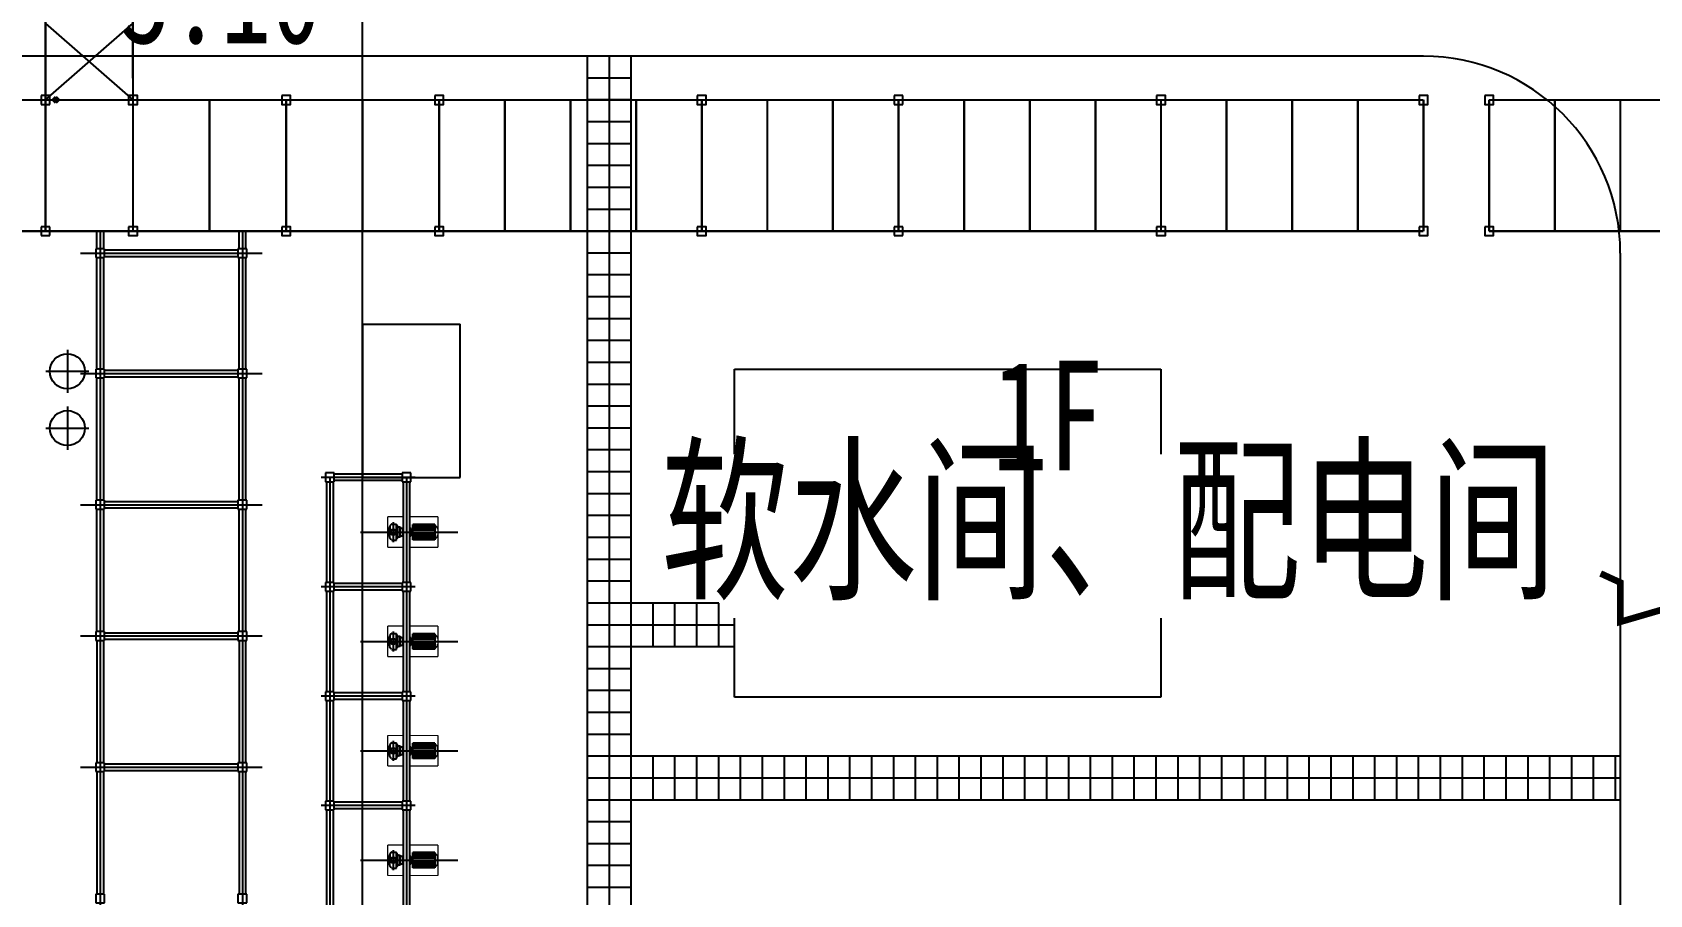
# Model space of a CAD drawing. Header units: metres. Extents: x -170 to 1091, y -90 to 504.
# Drawn here: x 284.9 to 358.8, y 100.7 to 140.1 of the extents above; entities that cross this region are included whole.
import ezdxf

# ---------------------------------------------------------------- set-up
doc = ezdxf.new("R2010")
doc.units = ezdxf.units.M
for name, pattern in [('CENTER2', [28.575, 19.05, -3.175, 3.175, -3.175]), ('DOTE', [2.42, 2, -0.2, 0.02, -0.2]), ('PF_CENTER', [400, 250, -50, 50, -50]), ('PHANTOM2', [1.25, 0.625, -0.125, 0.125, -0.125, 0.125, -0.125])]:
    doc.linetypes.add(name, pattern=pattern)
for name, color, linetype in [('01', 7, 'CONTINUOUS'), ('05', 4, 'PF_CENTER'), ('DIM_SYMB', 3, 'CONTINUOUS'), ('DOTE', 1, 'DOTE'), ('PUB_TEXT', 7, 'CONTINUOUS'), ('road', 2, 'CONTINUOUS'), ('TKX', 3, 'CONTINUOUS'), ('基本标注', 4, 'CONTINUOUS'), ('定位中心线', 3, 'CENTER2'), ('方格网', 6, 'CONTINUOUS'), ('管架', 30, 'CONTINUOUS'), ('设备', 4, 'CONTINUOUS')]:
    doc.layers.add(name, color=color, linetype=linetype)

msp = doc.modelspace()

# ---------------------------------------------------------------- linework, layer by layer
at = {"color": 2, "lineweight": 53, "ltscale": 8}
for p, q in [((285.864, 137.106), (286.076, 136.894)), ((286.076, 137.106), (285.864, 136.894))]:
    msp.add_line(p, q, dxfattribs=at)
at = {"ltscale": 50}
for p, q in [((287.101, 129.999), (295.399, 129.999)), ((287.101, 124.499), (295.399, 124.499)), ((287.101, 118.499), (295.399, 118.499)), ((287.101, 112.499), (295.399, 112.499)), ((287.101, 106.499), (295.399, 106.499))]:
    msp.add_line(p, q, dxfattribs=at)
at = {"linetype": 'Continuous'}
for p, q in [((317, 120.803), (317, 124.7)), ((317, 124.7), (336.5, 124.7)), ((336.5, 124.7), (336.5, 120.803)), ((317, 109.7), (317, 113.307)), ((336.5, 113.307), (336.5, 109.7)), ((336.5, 109.7), (317, 109.7))]:
    msp.add_line(p, q, dxfattribs=at)
at = {"ltscale": 50, "const_width": 0.1}
for points in [[(285.5, 157.502), (285.5, 137)], [(289.5, 137), (289.5, 157.502)], [(351.5, 131), (393.5, 131), (393.5, 154)], [(348.5, 137), (236.25, 137)], [(285.5, 131), (285.5, 137)], [(289.5, 131), (289.5, 137)], [(293, 131), (293, 137)], [(296.5, 131), (296.5, 137)], [(300, 131), (300, 137)], [(303.5, 131), (303.5, 137)], [(306.5, 131), (306.5, 137)], [(309.5, 131), (309.5, 137)], [(312.5, 131), (312.5, 137)], [(315.5, 131), (315.5, 137)], [(318.5, 131), (318.5, 137)], [(321.5, 131), (321.5, 137)], [(324.5, 131), (324.5, 137)], [(327.5, 131), (327.5, 137)], [(330.5, 131), (330.5, 137)], [(333.5, 131), (333.5, 137)], [(336.5, 131), (336.5, 137)], [(339.5, 131), (339.5, 137)], [(342.5, 131), (342.5, 137)], [(393.5, 137), (351.5, 137)], [(351.5, 131), (351.5, 137)], [(354.5, 131), (354.5, 137)], [(357.5, 131), (357.5, 137)], [(236.25, 131), (348.5, 131)]]:
    msp.add_lwpolyline(points, dxfattribs=at)
at = {"ltscale": 50, "const_width": 0.1, "elevation": 0}
for points in [[(345.5, 131), (345.5, 137)], [(348.5, 131), (348.5, 137)]]:
    msp.add_lwpolyline(points, dxfattribs=at)
at = {"linetype": 'Continuous', "const_width": 0.3, "flags": 128}
msp.add_lwpolyline([(356.6, 115.355), (357.5, 114.941), (357.5, 113.144), (360.5, 114.019), (363.5, 113.19), (363.5, 114.895), (364.575, 115.368)], dxfattribs=at)
at = {"layer": '01', "linetype": 'PHANTOM2', "ltscale": 1000}
for p, q in [((299.996, 126.749), (304.452, 126.749)), ((299.996, 126.749), (299.996, 119.749)), ((304.452, 119.749), (304.452, 126.749)), ((299.996, 119.749), (304.452, 119.749))]:
    msp.add_line(p, q, dxfattribs=at)
at = {"layer": '01', "ltscale": 8}
for centre in [(286.5, 124.599), (286.5, 121.999)]:
    msp.add_circle(centre, 0.8, dxfattribs=at)
at = {"layer": '05', "ltscale": 8}
for p, q in [((286.5, 125.582), (286.5, 123.609)), ((285.514, 124.599), (287.486, 124.599)), ((286.5, 122.982), (286.5, 121.009)), ((285.514, 121.999), (287.486, 121.999))]:
    msp.add_line(p, q, dxfattribs=at)
at = {"layer": 'DIM_SYMB', "linetype": 'Continuous'}
for points in [[(329.041, 133.74, 0, 0, 0), (331.849, 136.622, 0.4, 0, 0), (332.896, 137.696, 0, 0, 0)], [(353.665, 111.975, 0, 0, 0), (355.32, 109.792, 0.4, 0, 0), (356.226, 108.597, 0, 0, 0)]]:
    msp.add_lwpolyline(points, format="xyseb", dxfattribs=at)
at = {"layer": 'DOTE', "ltscale": 1000}
msp.add_line((301.4, 102.705, -2.498), (301.4, 101.793, -2.498), dxfattribs=at)
at = {"layer": 'road', "linetype": 'Continuous'}
for p, q in [((348.5, 139), (225.225, 139)), ((310.28, 95, 0), (310.28, 139)), ((311.28, 95, 0), (311.28, 139)), ((312.28, 95, 0), (312.28, 139)), ((312.28, 138), (310.28, 138)), ((312.28, 137), (310.28, 137)), ((312.28, 136), (310.28, 136)), ((312.28, 135), (310.28, 135)), ((312.28, 134), (310.28, 134)), ((312.28, 133), (310.28, 133)), ((312.28, 132), (310.28, 132)), ((312.28, 131), (310.28, 131)), ((312.28, 130), (310.28, 130)), ((357.5, 130), (357.5, 68.429)), ((312.28, 129), (310.28, 129)), ((312.28, 128), (310.28, 128)), ((312.28, 127), (310.28, 127)), ((312.28, 126), (310.28, 126)), ((312.28, 125), (310.28, 125)), ((312.28, 124), (310.28, 124)), ((312.28, 123), (310.28, 123)), ((312.28, 122), (310.28, 122)), ((312.28, 121), (310.28, 121)), ((312.28, 120), (310.28, 120)), ((312.28, 119), (310.28, 119)), ((312.28, 118), (310.28, 118)), ((312.28, 117), (310.28, 117)), ((312.28, 116), (310.28, 116)), ((312.28, 115), (310.28, 115)), ((316.28, 114), (310.28, 114)), ((313.28, 112, 0), (313.28, 114)), ((314.28, 112, 0), (314.28, 114)), ((315.28, 112, 0), (315.28, 114)), ((316.28, 112, 0), (316.28, 114)), ((317, 113), (310.28, 113)), ((317, 112), (310.28, 112)), ((312.28, 111), (310.28, 111)), ((312.28, 110), (310.28, 110)), ((312.28, 109), (310.28, 109)), ((312.28, 108), (310.28, 108)), ((357.5, 107), (310.28, 107)), ((313.28, 105, 0), (313.28, 107)), ((314.28, 105, 0), (314.28, 107)), ((315.28, 105, 0), (315.28, 107)), ((316.28, 105, 0), (316.28, 107)), ((317.28, 105, 0), (317.28, 107)), ((318.28, 105, 0), (318.28, 107)), ((319.28, 105, 0), (319.28, 107)), ((320.28, 105, 0), (320.28, 107)), ((321.28, 105, 0), (321.28, 107)), ((322.28, 105, 0), (322.28, 107)), ((323.28, 105, 0), (323.28, 107)), ((324.28, 105, 0), (324.28, 107)), ((325.28, 105, 0), (325.28, 107)), ((326.28, 105, 0), (326.28, 107)), ((327.28, 105, 0), (327.28, 107)), ((328.28, 105, 0), (328.28, 107)), ((329.28, 105, 0), (329.28, 107)), ((330.28, 105, 0), (330.28, 107)), ((331.28, 105, 0), (331.28, 107)), ((332.28, 105, 0), (332.28, 107)), ((333.28, 105, 0), (333.28, 107)), ((334.28, 105, 0), (334.28, 107)), ((335.28, 105, 0), (335.28, 107)), ((336.28, 105, 0), (336.28, 107)), ((337.28, 105, 0), (337.28, 107)), ((338.28, 105, 0), (338.28, 107)), ((339.28, 105, 0), (339.28, 107)), ((340.28, 105, 0), (340.28, 107)), ((341.28, 105, 0), (341.28, 107)), ((342.28, 105, 0), (342.28, 107)), ((343.28, 105, 0), (343.28, 107)), ((344.28, 105, 0), (344.28, 107)), ((345.28, 105, 0), (345.28, 107)), ((346.28, 105, 0), (346.28, 107)), ((347.28, 105, 0), (347.28, 107)), ((348.28, 105, 0), (348.28, 107)), ((349.28, 105, 0), (349.28, 107)), ((350.28, 105, 0), (350.28, 107)), ((351.28, 105, 0), (351.28, 107)), ((352.28, 105, 0), (352.28, 107)), ((353.28, 105, 0), (353.28, 107)), ((354.28, 105, 0), (354.28, 107)), ((355.28, 105, 0), (355.28, 107)), ((356.28, 105, 0), (356.28, 107)), ((357.28, 105, 0), (357.28, 107)), ((357.5, 106), (310.28, 106)), ((357.5, 105), (310.28, 105)), ((312.28, 104), (310.28, 104)), ((312.28, 103), (310.28, 103)), ((312.28, 102), (310.28, 102)), ((312.28, 101), (310.28, 101))]:
    msp.add_line(p, q, dxfattribs=at)
msp.add_arc((348.5, 130), 9, 0, 90, dxfattribs=at)
at = {"layer": 'TKX', "color": 3}
for p, q in [((285.5, 137), (289.5, 140.502)), ((285.5, 140.5), (289.5, 137))]:
    msp.add_line(p, q, dxfattribs=at)
at = {"layer": '基本标注', "ltscale": 0.01}
for p, q in [((288, 131), (288, 74.034)), ((294.5, 131), (294.5, 74.034)), ((302.4, 119.749), (298.1, 119.749)), ((298.5, 119.749), (298.5, 94.25)), ((302, 119.749), (302, 94.25)), ((302.4, 114.749), (298.1, 114.749)), ((302.4, 109.749), (298.1, 109.749)), ((302.4, 104.749), (298.1, 104.749))]:
    msp.add_line(p, q, dxfattribs=at)
at = {"layer": '基本标注'}
for p, q in [((301.4, 117.705, -2.498), (301.4, 116.793, -2.498)), ((301.4, 112.705, -2.498), (301.4, 111.793, -2.498)), ((301.4, 107.705, -2.498), (301.4, 106.793, -2.498))]:
    msp.add_line(p, q, dxfattribs=at)
at = {"layer": '基本标注', "const_width": 0.06, "elevation": -2.498}
for points in [[(301.141, 117.949), (301.141, 116.549)], [(301.141, 112.949), (301.141, 111.549)], [(301.141, 107.949), (301.141, 106.549)], [(301.141, 102.949), (301.141, 101.549)]]:
    msp.add_lwpolyline(points, dxfattribs=at)
at = {"layer": '基本标注', "const_width": 0.06}
for points in [[(301.141, 117.949), (301.85, 117.949)], [(302.15, 117.949), (302.85, 117.949)], [(302.85, 117.949), (303.441, 117.949)], [(303.441, 117.949), (303.441, 116.549)], [(301.141, 116.549), (301.85, 116.549)], [(302.15, 116.549), (302.85, 116.549)], [(302.85, 116.549), (303.441, 116.549)], [(301.141, 112.949), (301.85, 112.949)], [(302.15, 112.949), (302.85, 112.949)], [(302.85, 112.949), (303.441, 112.949)], [(303.441, 112.949), (303.441, 111.549)], [(301.141, 111.549), (301.85, 111.549)], [(302.15, 111.549), (302.85, 111.549)], [(302.85, 111.549), (303.441, 111.549)], [(301.141, 107.949), (301.85, 107.949)], [(302.15, 107.949), (302.85, 107.949)], [(302.85, 107.949), (303.441, 107.949)], [(303.441, 107.949), (303.441, 106.549)], [(301.141, 106.549), (301.85, 106.549)], [(302.15, 106.549), (302.85, 106.549)], [(302.85, 106.549), (303.441, 106.549)], [(301.141, 102.949), (301.85, 102.949)], [(302.15, 102.949), (302.85, 102.949)], [(302.85, 102.949), (303.441, 102.949)], [(303.441, 102.949), (303.441, 101.549)], [(301.141, 101.549), (301.85, 101.549)], [(302.15, 101.549), (302.85, 101.549)], [(302.85, 101.549), (303.441, 101.549)]]:
    msp.add_lwpolyline(points, dxfattribs=at)
at = {"layer": '定位中心线', "linetype": 'DOTE', "ltscale": 1000}
for p, q in [((299.896, 117.249, -2.498), (304.352, 117.249, -2.498)), ((299.896, 112.249, -2.498), (304.352, 112.249, -2.498)), ((299.896, 107.249, -2.498), (304.352, 107.249, -2.498)), ((299.896, 102.249, -2.498), (304.352, 102.249, -2.498))]:
    msp.add_line(p, q, dxfattribs=at)
at = {"layer": '定位中心线'}
for points in [[(285.3, 137.2), (285.3, 136.8), (285.7, 136.8), (285.7, 137.2)], [(324.3, 137.2), (324.3, 136.8), (324.7, 136.8), (324.7, 137.2)], [(285.3, 131.2), (285.3, 130.8), (285.7, 130.8), (285.7, 131.2)], [(324.3, 131.2), (324.3, 130.8), (324.7, 130.8), (324.7, 131.2)], [(287.8, 130.199), (287.8, 129.799), (288.2, 129.799), (288.2, 130.199)], [(294.3, 130.199), (294.3, 129.799), (294.7, 129.799), (294.7, 130.199)], [(287.8, 124.699), (287.8, 124.299), (288.2, 124.299), (288.2, 124.699)], [(294.3, 124.699), (294.3, 124.299), (294.7, 124.299), (294.7, 124.699)], [(298.3, 119.949), (298.3, 119.549), (298.7, 119.549), (298.7, 119.949)], [(301.8, 119.949), (301.8, 119.549), (302.2, 119.549), (302.2, 119.949)], [(287.8, 118.699), (287.8, 118.299), (288.2, 118.299), (288.2, 118.699)], [(294.3, 118.699), (294.3, 118.299), (294.7, 118.299), (294.7, 118.699)], [(298.3, 114.949), (298.3, 114.549), (298.7, 114.549), (298.7, 114.949)], [(301.8, 114.949), (301.8, 114.549), (302.2, 114.549), (302.2, 114.949)], [(287.8, 112.699), (287.8, 112.299), (288.2, 112.299), (288.2, 112.699)], [(294.3, 112.699), (294.3, 112.299), (294.7, 112.299), (294.7, 112.699)], [(298.3, 109.949), (298.3, 109.549), (298.7, 109.549), (298.7, 109.949)], [(301.8, 109.949), (301.8, 109.549), (302.2, 109.549), (302.2, 109.949)], [(287.8, 106.699), (287.8, 106.299), (288.2, 106.299), (288.2, 106.699)], [(294.3, 106.699), (294.3, 106.299), (294.7, 106.299), (294.7, 106.699)], [(298.3, 104.949), (298.3, 104.549), (298.7, 104.549), (298.7, 104.949)], [(301.8, 104.949), (301.8, 104.549), (302.2, 104.549), (302.2, 104.949)], [(287.8, 100.699), (287.8, 100.299), (288.2, 100.299), (288.2, 100.699)], [(294.3, 100.699), (294.3, 100.299), (294.7, 100.299), (294.7, 100.699)]]:
    msp.add_lwpolyline(points, close=True, dxfattribs=at)
at = {"layer": '定位中心线', "linetype": 'ByBlock', "elevation": 0}
for points in [[(289.3, 137.2), (289.3, 136.8), (289.7, 136.8), (289.7, 137.2)], [(315.3, 137.2), (315.3, 136.8), (315.7, 136.8), (315.7, 137.2)], [(289.3, 131.2), (289.3, 130.8), (289.7, 130.8), (289.7, 131.2)], [(315.3, 131.2), (315.3, 130.8), (315.7, 130.8), (315.7, 131.2)]]:
    msp.add_lwpolyline(points, close=True, dxfattribs=at)
at = {"layer": '定位中心线', "linetype": 'ByBlock'}
for points in [[(296.3, 137.2), (296.3, 136.8), (296.7, 136.8), (296.7, 137.2)], [(303.3, 137.2), (303.3, 136.8), (303.7, 136.8), (303.7, 137.2)], [(336.3, 137.2), (336.3, 136.8), (336.7, 136.8), (336.7, 137.2)], [(348.3, 137.2), (348.3, 136.8), (348.7, 136.8), (348.7, 137.2)], [(351.3, 137.2), (351.3, 136.8), (351.7, 136.8), (351.7, 137.2)], [(296.3, 131.2), (296.3, 130.8), (296.7, 130.8), (296.7, 131.2)], [(303.3, 131.2), (303.3, 130.8), (303.7, 130.8), (303.7, 131.2)], [(336.3, 131.2), (336.3, 130.8), (336.7, 130.8), (336.7, 131.2)], [(348.3, 131.2), (348.3, 130.8), (348.7, 130.8), (348.7, 131.2)], [(351.3, 131.2), (351.3, 130.8), (351.7, 130.8), (351.7, 131.2)]]:
    msp.add_lwpolyline(points, close=True, dxfattribs=at)
at = {"layer": '方格网', "color": 6, "linetype": 'Continuous'}
msp.add_line((300, -54.65), (300, 494.065), dxfattribs=at)
at = {"layer": '管架', "ltscale": 1000}
for p, q in [((285.5, 138), (285.5, 157.502)), ((289.5, 138), (289.5, 157.502)), ((285.5, 137), (285.5, 131)), ((293, 137), (293, 131)), ((296.5, 137), (296.5, 131)), ((300, 137), (300, 131)), ((303.5, 137), (303.5, 131)), ((303.5, 137), (303.5, 131)), ((306.5, 137), (306.5, 131)), ((309.5, 137), (309.5, 131)), ((312.5, 137), (312.5, 131)), ((315.5, 137), (315.5, 131)), ((315.5, 137), (315.5, 131)), ((318.5, 137), (318.5, 131)), ((321.5, 137), (321.5, 131)), ((324.5, 137), (324.5, 131)), ((327.5, 137), (327.5, 131)), ((330.5, 137), (330.5, 131)), ((333.5, 137), (333.5, 131)), ((336.5, 137), (336.5, 131)), ((339.5, 131), (339.5, 137)), ((342.5, 137), (342.5, 131)), ((345.5, 131), (345.5, 137)), ((348.5, 137), (348.5, 131)), ((351.5, 137), (393, 137)), ((351.5, 137), (351.5, 131)), ((354.5, 137), (354.5, 131)), ((357.5, 137), (357.5, 131)), ((351.5, 131), (393, 131)), ((288.2, 130.149), (294.3, 130.149)), ((288.2, 129.849), (294.3, 129.849)), ((288.2, 124.649), (294.3, 124.649)), ((288.2, 124.349), (294.3, 124.349)), ((301.8, 119.899), (298.7, 119.899)), ((298.35, 119.549), (298.35, 114.949)), ((298.65, 119.549), (298.65, 114.949)), ((301.8, 119.599), (298.7, 119.599)), ((301.85, 119.549), (301.85, 114.949)), ((302.15, 119.549), (302.15, 114.949)), ((288.2, 118.649), (294.3, 118.649)), ((288.2, 118.349), (294.3, 118.349)), ((301.8, 114.899), (298.7, 114.899)), ((298.35, 114.549), (298.35, 109.949)), ((298.65, 114.549), (298.65, 109.949)), ((301.8, 114.599), (298.7, 114.599)), ((301.85, 114.549), (301.85, 109.949)), ((302.15, 114.549), (302.15, 109.949)), ((288.2, 112.649), (294.3, 112.649)), ((287.85, 112.299), (287.85, 106.699)), ((288.15, 112.299), (288.15, 106.699)), ((288.2, 112.349), (294.3, 112.349)), ((294.35, 112.299), (294.35, 106.699)), ((294.65, 112.299), (294.65, 106.699)), ((298.35, 109.549), (298.35, 104.949)), ((298.65, 109.549), (298.65, 104.949)), ((301.8, 109.899), (298.7, 109.899)), ((301.8, 109.599), (298.7, 109.599)), ((301.85, 109.549), (301.85, 104.949)), ((302.15, 109.549), (302.15, 104.949)), ((288.2, 106.649), (294.3, 106.649)), ((287.85, 106.299), (287.85, 100.699)), ((288.15, 106.299), (288.15, 100.699)), ((288.2, 106.349), (294.3, 106.349)), ((294.35, 106.299), (294.35, 100.699)), ((294.65, 106.299), (294.65, 100.699)), ((298.35, 104.549), (298.35, 99.949)), ((298.65, 104.549), (298.65, 99.949)), ((301.8, 104.899), (298.7, 104.899)), ((301.8, 104.599), (298.7, 104.599)), ((301.85, 104.549), (301.85, 99.949)), ((302.15, 104.549), (302.15, 99.949))]:
    msp.add_line(p, q, dxfattribs=at)
for points in [[(288.15, 131), (288.15, 130.199), (287.85, 130.199), (287.85, 131)], [(294.65, 131), (294.65, 130.199), (294.35, 130.199), (294.35, 131)]]:
    msp.add_lwpolyline(points, dxfattribs=at)
for points in [[(288.15, 124.699), (287.85, 124.699), (287.85, 129.799), (288.15, 129.799)], [(294.65, 124.699), (294.35, 124.699), (294.35, 129.799), (294.65, 129.799)], [(288.15, 118.699), (287.85, 118.699), (287.85, 124.299), (288.15, 124.299)], [(294.65, 118.699), (294.35, 118.699), (294.35, 124.299), (294.65, 124.299)], [(288.15, 112.699), (287.85, 112.699), (287.85, 118.299), (288.15, 118.299)], [(294.65, 112.699), (294.35, 112.699), (294.35, 118.299), (294.65, 118.299)]]:
    msp.add_lwpolyline(points, close=True, dxfattribs=at)
at = {"layer": '设备'}
for p, q in [((301.307, 117.601, -2.498), (301.249, 117.527, -2.498)), ((301.312, 117.616, -2.498), (301.307, 117.601, -2.498)), ((301.341, 117.616, -2.498), (301.312, 117.616, -2.498)), ((301.312, 117.616, -2.498), (301.547, 117.616, -2.498)), ((301.547, 116.882, -2.498), (301.547, 117.616, -2.498)), ((302.292, 116.898, -2.498), (302.292, 117.599, -2.498)), ((303.304, 117.599, -2.498), (302.292, 117.599, -2.498)), ((303.304, 117.576, -2.498), (302.292, 117.576, -2.498)), ((303.304, 117.599, -2.498), (302.602, 117.599, -2.498)), ((303.304, 117.599, -2.498), (303.304, 116.898, -2.498)), ((301.2, 117.456, -2.498), (301.2, 117.042, -2.498)), ((301.22, 117.456, -2.498), (301.2, 117.456, -2.498)), ((301.22, 117.042, -2.498), (301.2, 117.042, -2.498)), ((301.22, 117.042, -2.498), (301.22, 117.456, -2.498)), ((301.22, 117.426, -2.498), (301.249, 117.426, -2.498)), ((301.22, 117.044, -2.498), (301.22, 117.426, -2.498)), ((301.22, 117.071, -2.498), (301.249, 117.071, -2.498)), ((301.249, 117.527, -2.498), (301.249, 117.367, -2.498)), ((301.249, 117.367, -2.498), (301.259, 117.25, -2.498)), ((301.249, 117.131, -2.498), (301.259, 117.25, -2.498)), ((301.249, 116.97, -2.498), (301.249, 117.131, -2.498)), ((301.307, 116.897, -2.498), (301.249, 116.97, -2.498)), ((301.312, 116.882, -2.498), (301.547, 116.882, -2.498)), ((301.356, 116.882, -2.498), (301.547, 116.882, -2.498)), ((301.613, 117.526, -2.498), (301.547, 117.526, -2.498)), ((301.613, 116.971, -2.498), (301.547, 116.971, -2.498)), ((301.613, 116.971, -2.498), (301.613, 117.526, -2.498)), ((301.613, 117.484, -2.498), (301.719, 117.484, -2.498)), ((301.719, 117.014, -2.498), (301.613, 117.014, -2.498)), ((301.719, 117.484, -2.498), (301.719, 117.014, -2.498)), ((301.719, 117.396, -2.498), (301.719, 117.469, -2.498)), ((301.85, 117.418, -2.498), (301.719, 117.418, -2.498)), ((301.719, 117.079, -2.498), (301.719, 117.417, -2.498)), ((301.719, 117.417, -2.498), (301.719, 117.079, -2.498)), ((301.719, 117.241, -2.498), (301.719, 117.358, -2.498)), ((301.719, 117.08, -2.498), (301.85, 117.08, -2.498)), ((301.719, 117.079, -2.498), (301.719, 117.079, -2.498)), ((301.719, 117.079, -2.498), (301.719, 117.079, -2.498)), ((301.719, 117.079, -2.498), (301.719, 117.079, -2.498)), ((301.719, 117.079, -2.498), (301.719, 117.079, -2.498)), ((301.84, 117.418, -2.498), (301.84, 117.08, -2.498)), ((302.154, 117.321, -2.498), (302.15, 117.321, -2.498)), ((302.154, 117.177, -2.498), (302.15, 117.177, -2.498)), ((302.154, 117.08, -2.498), (302.154, 117.418, -2.498)), ((302.205, 117.418, -2.498), (302.154, 117.418, -2.498)), ((302.154, 117.08, -2.498), (302.205, 117.08, -2.498)), ((302.205, 117.418, -2.498), (302.205, 117.08, -2.498)), ((302.263, 117.321, -2.498), (302.205, 117.321, -2.498)), ((302.263, 117.177, -2.498), (302.205, 117.177, -2.498)), ((302.205, 117.08, -2.498), (302.205, 117.08, -2.498)), ((302.205, 117.08, -2.498), (302.205, 117.08, -2.498)), ((302.205, 117.08, -2.498), (302.205, 117.08, -2.498)), ((302.263, 117.382, -2.498), (302.263, 117.116, -2.498)), ((303.304, 117.553, -2.498), (302.292, 117.553, -2.498)), ((303.304, 117.529, -2.498), (302.292, 117.529, -2.498)), ((303.304, 117.495, -2.498), (302.292, 117.495, -2.498)), ((303.304, 117.454, -2.498), (302.292, 117.454, -2.498)), ((303.304, 117.404, -2.498), (302.292, 117.404, -2.498)), ((303.304, 117.339, -2.498), (302.292, 117.339, -2.498)), ((303.304, 117.159, -2.498), (302.292, 117.159, -2.498)), ((303.304, 117.094, -2.498), (302.292, 117.094, -2.498)), ((303.304, 117.044, -2.498), (302.292, 117.044, -2.498)), ((303.304, 117.003, -2.498), (302.292, 117.003, -2.498)), ((303.304, 116.968, -2.498), (302.292, 116.968, -2.498)), ((303.304, 116.945, -2.498), (302.292, 116.945, -2.498)), ((303.304, 116.922, -2.498), (302.292, 116.922, -2.498)), ((303.304, 116.899, -2.498), (302.292, 116.899, -2.498)), ((303.304, 116.898, -2.498), (302.602, 116.898, -2.498)), ((301.22, 112.456, -2.498), (301.2, 112.456, -2.498)), ((301.2, 112.456, -2.498), (301.2, 112.042, -2.498)), ((301.22, 112.042, -2.498), (301.22, 112.456, -2.498)), ((301.22, 112.044, -2.498), (301.22, 112.426, -2.498)), ((301.22, 112.426, -2.498), (301.249, 112.426, -2.498)), ((301.307, 112.601, -2.498), (301.249, 112.527, -2.498)), ((301.249, 112.527, -2.498), (301.249, 112.367, -2.498)), ((301.312, 112.616, -2.498), (301.307, 112.601, -2.498)), ((301.312, 112.616, -2.498), (301.547, 112.616, -2.498)), ((301.341, 112.616, -2.498), (301.312, 112.616, -2.498)), ((301.547, 111.882, -2.498), (301.547, 112.616, -2.498)), ((301.613, 112.526, -2.498), (301.547, 112.526, -2.498)), ((301.613, 111.971, -2.498), (301.613, 112.526, -2.498)), ((301.613, 112.484, -2.498), (301.719, 112.484, -2.498)), ((301.719, 112.484, -2.498), (301.719, 112.014, -2.498)), ((301.719, 112.396, -2.498), (301.719, 112.469, -2.498)), ((301.85, 112.418, -2.498), (301.719, 112.418, -2.498)), ((301.719, 112.417, -2.498), (301.719, 112.079, -2.498)), ((301.719, 112.079, -2.498), (301.719, 112.417, -2.498)), ((301.84, 112.418, -2.498), (301.84, 112.08, -2.498)), ((302.205, 112.418, -2.498), (302.154, 112.418, -2.498)), ((302.154, 112.08, -2.498), (302.154, 112.418, -2.498)), ((302.205, 112.418, -2.498), (302.205, 112.08, -2.498)), ((303.304, 112.599, -2.498), (302.292, 112.599, -2.498)), ((302.292, 111.898, -2.498), (302.292, 112.599, -2.498)), ((303.304, 112.576, -2.498), (302.292, 112.576, -2.498)), ((303.304, 112.553, -2.498), (302.292, 112.553, -2.498)), ((303.304, 112.529, -2.498), (302.292, 112.529, -2.498)), ((303.304, 112.495, -2.498), (302.292, 112.495, -2.498)), ((303.304, 112.454, -2.498), (302.292, 112.454, -2.498)), ((303.304, 112.404, -2.498), (302.292, 112.404, -2.498)), ((303.304, 112.599, -2.498), (302.602, 112.599, -2.498)), ((303.304, 112.599, -2.498), (303.304, 111.898, -2.498)), ((301.22, 112.042, -2.498), (301.2, 112.042, -2.498)), ((301.22, 112.071, -2.498), (301.249, 112.071, -2.498)), ((301.249, 112.367, -2.498), (301.259, 112.25, -2.498)), ((301.249, 112.131, -2.498), (301.259, 112.25, -2.498)), ((301.249, 111.97, -2.498), (301.249, 112.131, -2.498)), ((301.307, 111.897, -2.498), (301.249, 111.97, -2.498)), ((301.312, 111.882, -2.498), (301.547, 111.882, -2.498)), ((301.356, 111.882, -2.498), (301.547, 111.882, -2.498)), ((301.613, 111.971, -2.498), (301.547, 111.971, -2.498)), ((301.719, 112.014, -2.498), (301.613, 112.014, -2.498)), ((301.719, 112.241, -2.498), (301.719, 112.358, -2.498)), ((301.719, 112.08, -2.498), (301.85, 112.08, -2.498)), ((301.719, 112.079, -2.498), (301.719, 112.079, -2.498)), ((301.719, 112.079, -2.498), (301.719, 112.079, -2.498)), ((301.719, 112.079, -2.498), (301.719, 112.079, -2.498)), ((301.719, 112.079, -2.498), (301.719, 112.079, -2.498)), ((302.154, 112.321, -2.498), (302.15, 112.321, -2.498)), ((302.154, 112.177, -2.498), (302.15, 112.177, -2.498)), ((302.154, 112.08, -2.498), (302.205, 112.08, -2.498)), ((302.263, 112.321, -2.498), (302.205, 112.321, -2.498)), ((302.263, 112.177, -2.498), (302.205, 112.177, -2.498)), ((302.205, 112.08, -2.498), (302.205, 112.08, -2.498)), ((302.205, 112.08, -2.498), (302.205, 112.08, -2.498)), ((302.205, 112.08, -2.498), (302.205, 112.08, -2.498)), ((302.263, 112.382, -2.498), (302.263, 112.116, -2.498)), ((303.304, 112.339, -2.498), (302.292, 112.339, -2.498)), ((303.304, 112.159, -2.498), (302.292, 112.159, -2.498)), ((303.304, 112.094, -2.498), (302.292, 112.094, -2.498)), ((303.304, 112.044, -2.498), (302.292, 112.044, -2.498)), ((303.304, 112.003, -2.498), (302.292, 112.003, -2.498)), ((303.304, 111.968, -2.498), (302.292, 111.968, -2.498)), ((303.304, 111.945, -2.498), (302.292, 111.945, -2.498)), ((303.304, 111.922, -2.498), (302.292, 111.922, -2.498)), ((303.304, 111.899, -2.498), (302.292, 111.899, -2.498)), ((303.304, 111.898, -2.498), (302.602, 111.898, -2.498)), ((301.2, 107.456, -2.498), (301.2, 107.042, -2.498)), ((301.22, 107.456, -2.498), (301.2, 107.456, -2.498)), ((301.22, 107.042, -2.498), (301.22, 107.456, -2.498)), ((301.22, 107.426, -2.498), (301.249, 107.426, -2.498)), ((301.22, 107.044, -2.498), (301.22, 107.426, -2.498)), ((301.307, 107.601, -2.498), (301.249, 107.527, -2.498)), ((301.249, 107.527, -2.498), (301.249, 107.367, -2.498)), ((301.249, 107.367, -2.498), (301.259, 107.25, -2.498)), ((301.249, 107.131, -2.498), (301.259, 107.25, -2.498)), ((301.312, 107.616, -2.498), (301.307, 107.601, -2.498)), ((301.341, 107.616, -2.498), (301.312, 107.616, -2.498)), ((301.312, 107.616, -2.498), (301.547, 107.616, -2.498)), ((301.547, 106.882, -2.498), (301.547, 107.616, -2.498)), ((301.613, 107.526, -2.498), (301.547, 107.526, -2.498)), ((301.613, 106.971, -2.498), (301.613, 107.526, -2.498)), ((301.613, 107.484, -2.498), (301.719, 107.484, -2.498)), ((301.719, 107.484, -2.498), (301.719, 107.014, -2.498)), ((301.719, 107.396, -2.498), (301.719, 107.469, -2.498)), ((301.85, 107.418, -2.498), (301.719, 107.418, -2.498)), ((301.719, 107.079, -2.498), (301.719, 107.417, -2.498)), ((301.719, 107.417, -2.498), (301.719, 107.079, -2.498)), ((301.719, 107.241, -2.498), (301.719, 107.358, -2.498)), ((301.84, 107.418, -2.498), (301.84, 107.08, -2.498)), ((302.154, 107.321, -2.498), (302.15, 107.321, -2.498)), ((302.154, 107.08, -2.498), (302.154, 107.418, -2.498)), ((302.205, 107.418, -2.498), (302.154, 107.418, -2.498)), ((302.205, 107.418, -2.498), (302.205, 107.08, -2.498)), ((302.263, 107.321, -2.498), (302.205, 107.321, -2.498)), ((302.263, 107.382, -2.498), (302.263, 107.116, -2.498)), ((302.292, 106.898, -2.498), (302.292, 107.599, -2.498)), ((303.304, 107.599, -2.498), (302.292, 107.599, -2.498)), ((303.304, 107.576, -2.498), (302.292, 107.576, -2.498)), ((303.304, 107.553, -2.498), (302.292, 107.553, -2.498)), ((303.304, 107.529, -2.498), (302.292, 107.529, -2.498)), ((303.304, 107.495, -2.498), (302.292, 107.495, -2.498)), ((303.304, 107.454, -2.498), (302.292, 107.454, -2.498)), ((303.304, 107.404, -2.498), (302.292, 107.404, -2.498)), ((303.304, 107.339, -2.498), (302.292, 107.339, -2.498)), ((303.304, 107.599, -2.498), (302.602, 107.599, -2.498)), ((303.304, 107.599, -2.498), (303.304, 106.898, -2.498)), ((303.442, 107.116, -2.498), (303.442, 107.382, -2.498)), ((301.22, 107.042, -2.498), (301.2, 107.042, -2.498)), ((301.22, 107.071, -2.498), (301.249, 107.071, -2.498)), ((301.249, 106.97, -2.498), (301.249, 107.131, -2.498)), ((301.307, 106.897, -2.498), (301.249, 106.97, -2.498)), ((301.312, 106.882, -2.498), (301.547, 106.882, -2.498)), ((301.356, 106.882, -2.498), (301.547, 106.882, -2.498)), ((301.613, 106.971, -2.498), (301.547, 106.971, -2.498)), ((301.719, 107.014, -2.498), (301.613, 107.014, -2.498)), ((301.719, 107.08, -2.498), (301.85, 107.08, -2.498)), ((301.719, 107.079, -2.498), (301.719, 107.079, -2.498)), ((301.719, 107.079, -2.498), (301.719, 107.079, -2.498)), ((301.719, 107.079, -2.498), (301.719, 107.079, -2.498)), ((301.719, 107.079, -2.498), (301.719, 107.079, -2.498)), ((302.154, 107.177, -2.498), (302.15, 107.177, -2.498)), ((302.154, 107.08, -2.498), (302.205, 107.08, -2.498)), ((302.263, 107.177, -2.498), (302.205, 107.177, -2.498)), ((302.205, 107.08, -2.498), (302.205, 107.08, -2.498)), ((302.205, 107.08, -2.498), (302.205, 107.08, -2.498)), ((302.205, 107.08, -2.498), (302.205, 107.08, -2.498)), ((303.304, 107.159, -2.498), (302.292, 107.159, -2.498)), ((303.304, 107.094, -2.498), (302.292, 107.094, -2.498)), ((303.304, 107.044, -2.498), (302.292, 107.044, -2.498)), ((303.304, 107.003, -2.498), (302.292, 107.003, -2.498)), ((303.304, 106.968, -2.498), (302.292, 106.968, -2.498)), ((303.304, 106.945, -2.498), (302.292, 106.945, -2.498)), ((303.304, 106.922, -2.498), (302.292, 106.922, -2.498)), ((303.304, 106.899, -2.498), (302.292, 106.899, -2.498)), ((303.304, 106.898, -2.498), (302.602, 106.898, -2.498)), ((301.2, 102.456, -2.498), (301.2, 102.042, -2.498)), ((301.547, 101.882, -2.498), (301.547, 102.616, -2.498)), ((301.613, 101.971, -2.498), (301.613, 102.526, -2.498)), ((301.84, 102.418, -2.498), (301.84, 102.08, -2.498)), ((302.263, 102.382, -2.498), (302.263, 102.116, -2.498)), ((303.304, 102.599, -2.498), (302.292, 102.599, -2.498)), ((302.292, 101.898, -2.498), (302.292, 102.599, -2.498)), ((303.304, 102.576, -2.498), (302.292, 102.576, -2.498)), ((303.304, 102.553, -2.498), (302.292, 102.553, -2.498)), ((303.304, 102.529, -2.498), (302.292, 102.529, -2.498)), ((303.304, 102.495, -2.498), (302.292, 102.495, -2.498)), ((303.304, 102.454, -2.498), (302.292, 102.454, -2.498)), ((303.304, 102.404, -2.498), (302.292, 102.404, -2.498)), ((303.304, 102.339, -2.498), (302.292, 102.339, -2.498)), ((303.304, 102.159, -2.498), (302.292, 102.159, -2.498)), ((303.304, 102.094, -2.498), (302.292, 102.094, -2.498)), ((303.304, 102.044, -2.498), (302.292, 102.044, -2.498)), ((303.304, 102.599, -2.498), (302.602, 102.599, -2.498)), ((303.304, 102.599, -2.498), (303.304, 101.898, -2.498)), ((303.442, 102.116, -2.498), (303.442, 102.382, -2.498)), ((303.304, 102.003, -2.498), (302.292, 102.003, -2.498)), ((303.304, 101.968, -2.498), (302.292, 101.968, -2.498)), ((303.304, 101.945, -2.498), (302.292, 101.945, -2.498)), ((303.304, 101.922, -2.498), (302.292, 101.922, -2.498)), ((303.304, 101.899, -2.498), (302.292, 101.899, -2.498)), ((303.304, 101.898, -2.498), (302.602, 101.898, -2.498))]:
    msp.add_line(p, q, dxfattribs=at)
at = {"layer": '设备', "color": 0}
for p, q in [((301.22, 102.456, -2.498), (301.2, 102.456, -2.498)), ((301.22, 102.042, -2.498), (301.2, 102.042, -2.498)), ((301.22, 102.042, -2.498), (301.22, 102.456, -2.498)), ((301.22, 102.044, -2.498), (301.22, 102.426, -2.498)), ((301.22, 102.426, -2.498), (301.249, 102.426, -2.498)), ((301.22, 102.071, -2.498), (301.249, 102.071, -2.498)), ((301.307, 102.601, -2.498), (301.249, 102.527, -2.498)), ((301.249, 102.527, -2.498), (301.249, 102.367, -2.498)), ((301.249, 102.367, -2.498), (301.259, 102.25, -2.498)), ((301.249, 102.131, -2.498), (301.259, 102.25, -2.498)), ((301.249, 101.97, -2.498), (301.249, 102.131, -2.498)), ((301.312, 102.616, -2.498), (301.307, 102.601, -2.498)), ((301.312, 102.616, -2.498), (301.547, 102.616, -2.498)), ((301.341, 102.616, -2.498), (301.312, 102.616, -2.498)), ((301.613, 102.526, -2.498), (301.547, 102.526, -2.498)), ((301.613, 102.484, -2.498), (301.719, 102.484, -2.498)), ((301.719, 102.484, -2.498), (301.719, 102.014, -2.498)), ((301.719, 102.396, -2.498), (301.719, 102.469, -2.498)), ((301.85, 102.418, -2.498), (301.719, 102.418, -2.498)), ((301.719, 102.417, -2.498), (301.719, 102.079, -2.498)), ((301.719, 102.079, -2.498), (301.719, 102.417, -2.498)), ((301.719, 102.241, -2.498), (301.719, 102.358, -2.498)), ((301.719, 102.08, -2.498), (301.85, 102.08, -2.498)), ((301.719, 102.079, -2.498), (301.719, 102.079, -2.498)), ((301.719, 102.079, -2.498), (301.719, 102.079, -2.498)), ((301.719, 102.079, -2.498), (301.719, 102.079, -2.498)), ((301.719, 102.079, -2.498), (301.719, 102.079, -2.498)), ((302.154, 102.321, -2.498), (302.15, 102.321, -2.498)), ((302.154, 102.177, -2.498), (302.15, 102.177, -2.498)), ((302.205, 102.418, -2.498), (302.154, 102.418, -2.498)), ((302.154, 102.08, -2.498), (302.154, 102.418, -2.498)), ((302.154, 102.08, -2.498), (302.205, 102.08, -2.498)), ((302.205, 102.418, -2.498), (302.205, 102.08, -2.498)), ((302.263, 102.321, -2.498), (302.205, 102.321, -2.498)), ((302.263, 102.177, -2.498), (302.205, 102.177, -2.498)), ((302.205, 102.08, -2.498), (302.205, 102.08, -2.498)), ((302.205, 102.08, -2.498), (302.205, 102.08, -2.498)), ((302.205, 102.08, -2.498), (302.205, 102.08, -2.498)), ((301.307, 101.897, -2.498), (301.249, 101.97, -2.498)), ((301.312, 101.882, -2.498), (301.547, 101.882, -2.498)), ((301.356, 101.882, -2.498), (301.547, 101.882, -2.498)), ((301.613, 101.971, -2.498), (301.547, 101.971, -2.498)), ((301.719, 102.014, -2.498), (301.613, 102.014, -2.498))]:
    msp.add_line(p, q, dxfattribs=at)
at = {"layer": '设备'}
for centre, radius in [((301.4, 117.249, -2.498), 0.132), ((301.4, 117.249, -2.498), 0.118), ((301.4, 112.249, -2.498), 0.132), ((301.4, 112.249, -2.498), 0.118), ((301.4, 107.249, -2.498), 0.132), ((301.4, 107.249, -2.498), 0.118), ((301.4, 102.249, -2.498), 0.132), ((301.4, 102.249, -2.498), 0.118)]:
    msp.add_circle(centre, radius, dxfattribs=at)
for centre, start, end in [((302.401, 117.382, -2.498), 141.88312, 180), ((302.401, 117.116, -2.498), 180, 218.11688), ((303.304, 117.382, -2.498), 0, 90), ((303.304, 117.116, -2.498), 270.00335, 0.7367), ((302.401, 112.382, -2.498), 141.88312, 180), ((303.304, 112.382, -2.498), 0, 90), ((302.401, 112.116, -2.498), 180, 218.11688), ((303.304, 112.116, -2.498), 270.00335, 0.7367), ((302.401, 107.382, -2.498), 141.88312, 180), ((303.304, 107.382, -2.498), 0, 90), ((302.401, 107.116, -2.498), 180, 218.11688), ((303.304, 107.116, -2.498), 270.00335, 0.7367), ((302.401, 102.382, -2.498), 141.88312, 180), ((302.401, 102.116, -2.498), 180, 218.11688), ((303.304, 102.382, -2.498), 0, 90), ((303.304, 102.116, -2.498), 270.00335, 0.7367)]:
    msp.add_arc(centre, 0.138, start, end, dxfattribs=at)

# ---------------------------------------------------------------- texts
at = {"layer": 'PUB_TEXT', "linetype": 'Continuous', "width": 0.75}
for s, height, p in [('5.10', 4.5, (288.93, 139.593)), ('1F', 5, (328.779, 120.076)), ('软水间、配电间', 6, (313.637, 114.788))]:
    msp.add_text(s, height=height, dxfattribs=at).set_placement(p)

doc.saveas('drawing.dxf')
